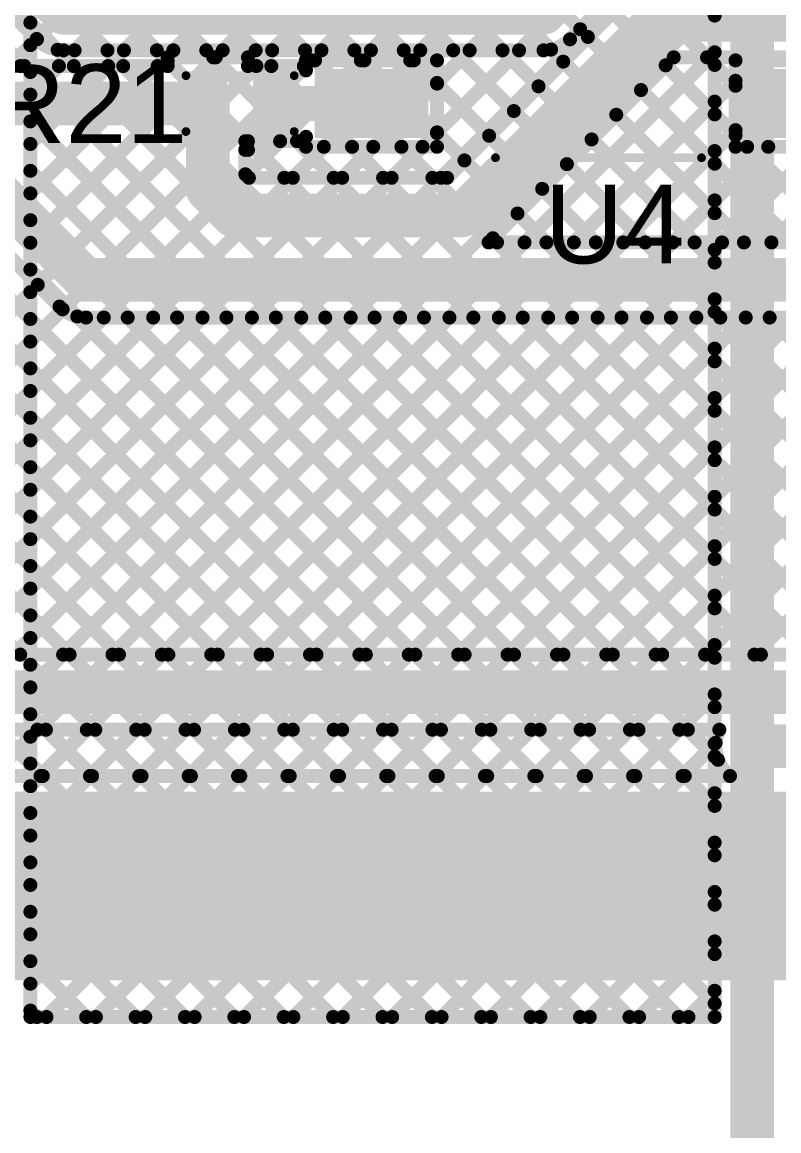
# Model space of a CAD drawing. Header units: millimetres. Extents: x -0.08 to 7.12, y -0.08 to 3.98.
# Drawn here: x 0.862 to 1.296, y 1.37 to 2.005 of the extents above; entities that cross this region are included whole.
import ezdxf

# ---------------------------------------------------------------- set-up
doc = ezdxf.new("R2010")
doc.units = ezdxf.units.MM
doc.header["$MEASUREMENT"] = 0
for name, color, linetype in [('BottomLayer', 5, 'Continuous'), ('TopLayer', 1, 'Continuous'), ('TopOverlay', 2, 'Continuous'), ('TopPaste', 8, 'Continuous'), ('TopSolder', 216, 'Continuous'), ('ViaHoleLayer', 16, 'Continuous')]:
    doc.layers.add(name, color=color, linetype=linetype)
doc.styles.add('Arial', font='', dxfattribs={"height": 0.2})
doc.styles.get('Arial').set_extended_font_data('Arial')

# ---------------------------------------------------------------- blocks, each defined once
blk = doc.blocks.new('SOP_4_2_54_36')
at = {"layer": 'TopLayer'}
for points in [[(-0.15157, 0.06575), (-0.09449, 0.06575), (-0.09449, 0.03425), (-0.15157, 0.03425)], [(0.09449, 0.06575), (0.15157, 0.06575), (0.15157, 0.03425), (0.09449, 0.03425)], [(-0.15157, -0.03425), (-0.09449, -0.03425), (-0.09449, -0.06575), (-0.15157, -0.06575)], [(0.09449, -0.03425), (0.15157, -0.03425), (0.15157, -0.06575), (0.09449, -0.06575)]]:
    blk.add_hatch(color=1, dxfattribs=at).paths.add_polyline_path(points)
at = {"layer": 'TopPaste'}
for points in [[(-0.15157, 0.06575), (-0.09449, 0.06575), (-0.09449, 0.03425), (-0.15157, 0.03425)], [(0.09449, 0.06575), (0.15157, 0.06575), (0.15157, 0.03425), (0.09449, 0.03425)], [(-0.15157, -0.03425), (-0.09449, -0.03425), (-0.09449, -0.06575), (-0.15157, -0.06575)], [(0.09449, -0.03425), (0.15157, -0.03425), (0.15157, -0.06575), (0.09449, -0.06575)]]:
    blk.add_hatch(color=8, dxfattribs=at).paths.add_polyline_path(points)
at = {"layer": 'TopSolder'}
for points in [[(-0.15557, 0.06975), (-0.09049, 0.06975), (-0.09049, 0.03025), (-0.15557, 0.03025)], [(0.09049, 0.06975), (0.15557, 0.06975), (0.15557, 0.03025), (0.09049, 0.03025)], [(-0.15557, -0.03025), (-0.09049, -0.03025), (-0.09049, -0.06975), (-0.15557, -0.06975)], [(0.09049, -0.03025), (0.15557, -0.03025), (0.15557, -0.06975), (0.09049, -0.06975)]]:
    blk.add_hatch(color=216, dxfattribs=at).paths.add_polyline_path(points)
at = {"layer": 'TopOverlay', "const_width": 0.005}
for points in [[(-0.052, 0.081), (0.066, 0.081)], [(-0.163, 0.048), (-0.163, 0.058)], [(-0.163, 0.058), (-0.158, 0.053)], [(-0.163, 0.048), (-0.158, 0.053)], [(-0.052, -0.081), (0.066, -0.081)]]:
    blk.add_lwpolyline(points, dxfattribs=at)
at = {"layer": 'TopOverlay', "const_width": 0.0025}
for points in [[(-0.05325, 0.081, 1), (-0.05075, 0.081, 1)], [(0.06475, 0.081, 1), (0.06725, 0.081, 1)], [(-0.16425, 0.058, 1), (-0.16175, 0.058, 1)], [(-0.16425, 0.058, 1), (-0.16175, 0.058, 1)], [(-0.15925, 0.053, 1), (-0.15675, 0.053, 1)], [(-0.15925, 0.053, 1), (-0.15675, 0.053, 1)], [(-0.16425, 0.048, 1), (-0.16175, 0.048, 1)], [(-0.16425, 0.048, 1), (-0.16175, 0.048, 1)], [(-0.05325, -0.081, 1), (-0.05075, -0.081, 1)], [(0.06475, -0.081, 1), (0.06725, -0.081, 1)]]:
    blk.add_lwpolyline(points, format="xyb", close=True, dxfattribs=at)
blk = doc.blocks.new('R___0402_49')
at = {"layer": 'TopLayer'}
for points in [[(-0.0275, -0.0125), (-0.0275, 0.0125), (-0.0095, 0.0125), (-0.0095, -0.0125)], [(0.0095, -0.0125), (0.0095, 0.0125), (0.0275, 0.0125), (0.0275, -0.0125)]]:
    blk.add_hatch(color=1, dxfattribs=at).paths.add_polyline_path(points)
at = {"layer": 'TopPaste'}
for points in [[(-0.0275, -0.0125), (-0.0275, 0.0125), (-0.0095, 0.0125), (-0.0095, -0.0125)], [(0.0095, -0.0125), (0.0095, 0.0125), (0.0275, 0.0125), (0.0275, -0.0125)]]:
    blk.add_hatch(color=8, dxfattribs=at).paths.add_polyline_path(points)
at = {"layer": 'TopSolder'}
for points in [[(-0.02967, -0.01467), (-0.02967, 0.01467), (-0.00733, 0.01467), (-0.00733, -0.01467)], [(0.00733, -0.01467), (0.00733, 0.01467), (0.02967, 0.01467), (0.02967, -0.01467)]]:
    blk.add_hatch(color=216, dxfattribs=at).paths.add_polyline_path(points)
at = {"layer": 'TopOverlay'}
for points, const_width in [([(-0.031, 0.016), (0.031, 0.016)], 0.005), ([(-0.031, -0.016), (-0.031, 0.016)], 0.005), ([(0.031, -0.016), (0.031, 0.016)], 0.005), ([(-0.031, -0.016), (0.031, -0.016)], 0.005), ([(-0.032, -0.017), (0.032, -0.017)], 0.000127)]:
    blk.add_lwpolyline(points, dxfattribs=dict(at, const_width=const_width))
for points, const_width in [([(-0.03225, 0.016, 1), (-0.02975, 0.016, 1)], 0.0025), ([(-0.03225, 0.016, 1), (-0.02975, 0.016, 1)], 0.0025), ([(0.02975, 0.016, 1), (0.03225, 0.016, 1)], 0.0025), ([(0.02975, 0.016, 1), (0.03225, 0.016, 1)], 0.0025), ([(-0.03225, -0.016, 1), (-0.02975, -0.016, 1)], 0.0025), ([(-0.03225, -0.016, 1), (-0.02975, -0.016, 1)], 0.0025), ([(-0.03203, -0.017, 1), (-0.03197, -0.017, 1)], 0.0000635), ([(0.02975, -0.016, 1), (0.03225, -0.016, 1)], 0.0025), ([(0.02975, -0.016, 1), (0.03225, -0.016, 1)], 0.0025), ([(0.03197, -0.017, 1), (0.03203, -0.017, 1)], 0.0000635)]:
    blk.add_lwpolyline(points, format="xyb", close=True, dxfattribs=dict(at, const_width=const_width))

msp = doc.modelspace()

# ---------------------------------------------------------------- hatches: boundary and pattern name
at = {"layer": 'BottomLayer'}
h = msp.add_hatch(color=5, dxfattribs=at)
edge = h.paths.add_edge_path()
edge.add_arc((1.281, 1.59), 0.01181, 0, 360)
at = {"layer": 'TopLayer'}
h = msp.add_hatch(color=1, dxfattribs=at)
edge = h.paths.add_edge_path()
edge.add_arc((1.281, 1.59), 0.01181, 0, 360)
msp.add_hatch(color=1, dxfattribs=at).paths.add_polyline_path([(0.085, 1.456), (2.258, 1.456), (2.258, 1.564), (0.085, 1.564)])
at = {"layer": 'ViaHoleLayer'}
h = msp.add_hatch(color=16, dxfattribs=at)
edge = h.paths.add_edge_path()
edge.add_arc((1.281, 1.59), 0.00591, 0, 360)

# ---------------------------------------------------------------- linework, layer by layer
at = {"layer": 'BottomLayer'}
for points, const_width in [([(0.78745, 2.25374), (1.25905, 1.78214)], 0.008), ([(0.81573, 2.25374), (1.25905, 1.81042)], 0.008), ([(0.84402, 2.25374), (1.25905, 1.83871)], 0.008), ([(0.86711, 1.96317), (1.15768, 2.25374)], 0.008), ([(0.86711, 1.99145), (1.12939, 2.25374)], 0.008), ([(0.86711, 1.93488), (1.18596, 2.25374)], 0.008), ([(0.8723, 2.25374), (1.25905, 1.86699)], 0.008), ([(0.90058, 2.25374), (1.25905, 1.89527)], 0.008), ([(0.92887, 2.25374), (1.25905, 1.92356)], 0.008), ([(0.95715, 2.25374), (1.25905, 1.95184)], 0.008), ([(0.98544, 2.25374), (1.25905, 1.98013)], 0.008), ([(1.01372, 2.25374), (1.25905, 2.00841)], 0.008), ([(0.86711, 1.9066), (1.14831, 2.1878)], 0.008), ([(0.86711, 1.87832), (1.1481, 2.15931)], 0.008), ([(0.86651, 2.14639), (1.25905, 1.75385)], 0.008), ([(0.86711, 1.435), (0.86711, 2.138)], 0.008), ([(0.86711, 1.85003), (1.1481, 2.13102)], 0.008), ([(0.86711, 2.11751), (1.25905, 1.72557)], 0.008), ([(0.86711, 1.82175), (1.15768, 2.11232)], 0.008), ([(0.86711, 1.79346), (1.17182, 2.09818)], 0.008), ([(0.86711, 2.08923), (1.25905, 1.69728)], 0.008), ([(0.86711, 1.76518), (1.18597, 2.08404)], 0.008), ([(0.86711, 1.73689), (1.20011, 2.0699)], 0.008), ([(0.86711, 2.06094), (1.25905, 1.669)], 0.008), ([(0.86711, 1.70861), (1.21425, 2.05575)], 0.008), ([(0.86711, 1.68033), (1.22839, 2.04161)], 0.008), ([(0.86711, 2.03266), (1.25905, 1.64072)], 0.008), ([(0.86711, 1.65204), (1.24254, 2.02747)], 0.008), ([(1.28055, 1.15106), (1.28055, 2.01986)], 0.025), ([(0.86711, 1.62376), (1.25668, 2.01333)], 0.008), ([(1.25905, 1.435), (1.25905, 2.01096)], 0.008), ([(0.86711, 2.00437), (1.25905, 1.61243)], 0.008), ([(0.86711, 1.59547), (1.25905, 1.98741)], 0.008), ([(0.86711, 1.97609), (1.25905, 1.58415)], 0.008), ([(0.86711, 1.56719), (1.25905, 1.95913)], 0.008), ([(0.86711, 1.9478), (1.25905, 1.55586)], 0.008), ([(0.86711, 1.5389), (1.25905, 1.93084)], 0.008), ([(0.86711, 1.91952), (1.25905, 1.52758)], 0.008), ([(0.86711, 1.51062), (1.25905, 1.90256)], 0.008), ([(0.86711, 1.89124), (1.25905, 1.49929)], 0.008), ([(0.86711, 1.48234), (1.25905, 1.87428)], 0.008), ([(0.86711, 1.86295), (1.25905, 1.47101)], 0.008), ([(0.86711, 1.45405), (1.25905, 1.84599)], 0.008), ([(0.86711, 1.83467), (1.25905, 1.44273)], 0.008), ([(0.87634, 1.435), (1.25905, 1.81771)], 0.008), ([(0.86711, 1.80638), (1.23849, 1.435)], 0.008), ([(0.90462, 1.435), (1.25905, 1.78942)], 0.008), ([(0.86711, 1.7781), (1.21021, 1.435)], 0.008), ([(0.93291, 1.435), (1.25905, 1.76114)], 0.008), ([(0.86711, 1.74981), (1.18192, 1.435)], 0.008), ([(0.96119, 1.435), (1.25905, 1.73285)], 0.008), ([(0.86711, 1.72153), (1.15364, 1.435)], 0.008), ([(0.98948, 1.435), (1.25905, 1.70457)], 0.008), ([(0.86711, 1.69325), (1.12535, 1.435)], 0.008), ([(1.01776, 1.435), (1.25905, 1.67629)], 0.008), ([(0.86711, 1.66496), (1.09707, 1.435)], 0.008), ([(1.04605, 1.435), (1.25905, 1.648)], 0.008), ([(0.86711, 1.63668), (1.06878, 1.435)], 0.008), ([(1.07433, 1.435), (1.25905, 1.61972)], 0.008), ([(0.86711, 1.60839), (1.0405, 1.435)], 0.008), ([(1.10261, 1.435), (1.25905, 1.59143)], 0.008), ([(0.86711, 1.58011), (1.01222, 1.435)], 0.008), ([(1.1309, 1.435), (1.25905, 1.56315)], 0.008), ([(0.86711, 1.55182), (0.98393, 1.435)], 0.008), ([(1.15918, 1.435), (1.25905, 1.53486)], 0.008), ([(0.86711, 1.52354), (0.95565, 1.435)], 0.008), ([(1.18747, 1.435), (1.25905, 1.50658)], 0.008), ([(0.86711, 1.49526), (0.92736, 1.435)], 0.008), ([(1.21575, 1.435), (1.25905, 1.4783)], 0.008), ([(0.86711, 1.46697), (0.89908, 1.435)], 0.008), ([(1.24404, 1.435), (1.25905, 1.45001)], 0.008), ([(0.86711, 1.43869), (0.87079, 1.435)], 0.008), ([(0.86711, 1.435), (1.25905, 1.435)], 0.008)]:
    msp.add_lwpolyline(points, dxfattribs=dict(at, const_width=const_width))
at = {"layer": 'BottomLayer', "const_width": 0.004}
for points in [[(1.25705, 2.00841, 1), (1.26105, 2.00841, 1)], [(0.86511, 2.00437, 1), (0.86911, 2.00437, 1)], [(0.86511, 1.99145, 1), (0.86911, 1.99145, 1)], [(1.25705, 1.98741, 1), (1.26105, 1.98741, 1)], [(1.25705, 1.98013, 1), (1.26105, 1.98013, 1)], [(0.86511, 1.97609, 1), (0.86911, 1.97609, 1)], [(0.86511, 1.96317, 1), (0.86911, 1.96317, 1)], [(1.25705, 1.95913, 1), (1.26105, 1.95913, 1)], [(1.25705, 1.95184, 1), (1.26105, 1.95184, 1)], [(0.86511, 1.9478, 1), (0.86911, 1.9478, 1)], [(0.86511, 1.93488, 1), (0.86911, 1.93488, 1)], [(1.25705, 1.93084, 1), (1.26105, 1.93084, 1)], [(0.86511, 1.91952, 1), (0.86911, 1.91952, 1)], [(1.25705, 1.92356, 1), (1.26105, 1.92356, 1)], [(0.86511, 1.9066, 1), (0.86911, 1.9066, 1)], [(1.25705, 1.90256, 1), (1.26105, 1.90256, 1)], [(1.25705, 1.89527, 1), (1.26105, 1.89527, 1)], [(0.86511, 1.89124, 1), (0.86911, 1.89124, 1)], [(0.86511, 1.87832, 1), (0.86911, 1.87832, 1)], [(1.25705, 1.87428, 1), (1.26105, 1.87428, 1)], [(0.86511, 1.86295, 1), (0.86911, 1.86295, 1)], [(1.25705, 1.86699, 1), (1.26105, 1.86699, 1)], [(0.86511, 1.85003, 1), (0.86911, 1.85003, 1)], [(1.25705, 1.84599, 1), (1.26105, 1.84599, 1)], [(1.25705, 1.83871, 1), (1.26105, 1.83871, 1)], [(0.86511, 1.83467, 1), (0.86911, 1.83467, 1)], [(0.86511, 1.82175, 1), (0.86911, 1.82175, 1)], [(1.25705, 1.81771, 1), (1.26105, 1.81771, 1)], [(0.86511, 1.80638, 1), (0.86911, 1.80638, 1)], [(1.25705, 1.81042, 1), (1.26105, 1.81042, 1)], [(0.86511, 1.79346, 1), (0.86911, 1.79346, 1)], [(1.25705, 1.78942, 1), (1.26105, 1.78942, 1)], [(1.25705, 1.78214, 1), (1.26105, 1.78214, 1)], [(0.86511, 1.7781, 1), (0.86911, 1.7781, 1)], [(0.86511, 1.76518, 1), (0.86911, 1.76518, 1)], [(1.25705, 1.76114, 1), (1.26105, 1.76114, 1)], [(0.86511, 1.74981, 1), (0.86911, 1.74981, 1)], [(1.25705, 1.75385, 1), (1.26105, 1.75385, 1)], [(0.86511, 1.73689, 1), (0.86911, 1.73689, 1)], [(1.25705, 1.73285, 1), (1.26105, 1.73285, 1)], [(1.25705, 1.72557, 1), (1.26105, 1.72557, 1)], [(0.86511, 1.72153, 1), (0.86911, 1.72153, 1)], [(0.86511, 1.70861, 1), (0.86911, 1.70861, 1)], [(1.25705, 1.70457, 1), (1.26105, 1.70457, 1)], [(1.25705, 1.69728, 1), (1.26105, 1.69728, 1)], [(0.86511, 1.69325, 1), (0.86911, 1.69325, 1)], [(0.86511, 1.68033, 1), (0.86911, 1.68033, 1)], [(1.25705, 1.67629, 1), (1.26105, 1.67629, 1)], [(1.25705, 1.669, 1), (1.26105, 1.669, 1)], [(0.86511, 1.66496, 1), (0.86911, 1.66496, 1)], [(0.86511, 1.65204, 1), (0.86911, 1.65204, 1)], [(1.25705, 1.648, 1), (1.26105, 1.648, 1)], [(1.25705, 1.64072, 1), (1.26105, 1.64072, 1)], [(0.86511, 1.63668, 1), (0.86911, 1.63668, 1)], [(0.86511, 1.62376, 1), (0.86911, 1.62376, 1)], [(1.25705, 1.61972, 1), (1.26105, 1.61972, 1)], [(0.86511, 1.60839, 1), (0.86911, 1.60839, 1)], [(1.25705, 1.61243, 1), (1.26105, 1.61243, 1)], [(0.86511, 1.59547, 1), (0.86911, 1.59547, 1)], [(1.25705, 1.59143, 1), (1.26105, 1.59143, 1)], [(1.25705, 1.58415, 1), (1.26105, 1.58415, 1)], [(0.86511, 1.58011, 1), (0.86911, 1.58011, 1)], [(0.86511, 1.56719, 1), (0.86911, 1.56719, 1)], [(1.25705, 1.56315, 1), (1.26105, 1.56315, 1)], [(0.86511, 1.55182, 1), (0.86911, 1.55182, 1)], [(1.25705, 1.55586, 1), (1.26105, 1.55586, 1)], [(0.86511, 1.5389, 1), (0.86911, 1.5389, 1)], [(1.25705, 1.53486, 1), (1.26105, 1.53486, 1)], [(1.25705, 1.52758, 1), (1.26105, 1.52758, 1)], [(0.86511, 1.52354, 1), (0.86911, 1.52354, 1)], [(0.86511, 1.51062, 1), (0.86911, 1.51062, 1)], [(1.25705, 1.50658, 1), (1.26105, 1.50658, 1)], [(0.86511, 1.49526, 1), (0.86911, 1.49526, 1)], [(1.25705, 1.49929, 1), (1.26105, 1.49929, 1)], [(0.86511, 1.48234, 1), (0.86911, 1.48234, 1)], [(1.25705, 1.4783, 1), (1.26105, 1.4783, 1)], [(1.25705, 1.47101, 1), (1.26105, 1.47101, 1)], [(0.86511, 1.46697, 1), (0.86911, 1.46697, 1)], [(0.86511, 1.45405, 1), (0.86911, 1.45405, 1)], [(1.25705, 1.45001, 1), (1.26105, 1.45001, 1)], [(0.86511, 1.43869, 1), (0.86911, 1.43869, 1)], [(1.25705, 1.44273, 1), (1.26105, 1.44273, 1)], [(0.86511, 1.435, 1), (0.86911, 1.435, 1)], [(0.86511, 1.435, 1), (0.86911, 1.435, 1)], [(0.86879, 1.435, 1), (0.87279, 1.435, 1)], [(0.87434, 1.435, 1), (0.87834, 1.435, 1)], [(0.89708, 1.435, 1), (0.90108, 1.435, 1)], [(0.90262, 1.435, 1), (0.90662, 1.435, 1)], [(0.92536, 1.435, 1), (0.92936, 1.435, 1)], [(0.93091, 1.435, 1), (0.93491, 1.435, 1)], [(0.95365, 1.435, 1), (0.95765, 1.435, 1)], [(0.95919, 1.435, 1), (0.96319, 1.435, 1)], [(0.98193, 1.435, 1), (0.98593, 1.435, 1)], [(0.98748, 1.435, 1), (0.99148, 1.435, 1)], [(1.01022, 1.435, 1), (1.01422, 1.435, 1)], [(1.01576, 1.435, 1), (1.01976, 1.435, 1)], [(1.0385, 1.435, 1), (1.0425, 1.435, 1)], [(1.04405, 1.435, 1), (1.04805, 1.435, 1)], [(1.06678, 1.435, 1), (1.07078, 1.435, 1)], [(1.07233, 1.435, 1), (1.07633, 1.435, 1)], [(1.09507, 1.435, 1), (1.09907, 1.435, 1)], [(1.10061, 1.435, 1), (1.10461, 1.435, 1)], [(1.12335, 1.435, 1), (1.12735, 1.435, 1)], [(1.1289, 1.435, 1), (1.1329, 1.435, 1)], [(1.15164, 1.435, 1), (1.15564, 1.435, 1)], [(1.15718, 1.435, 1), (1.16118, 1.435, 1)], [(1.17992, 1.435, 1), (1.18392, 1.435, 1)], [(1.18547, 1.435, 1), (1.18947, 1.435, 1)], [(1.20821, 1.435, 1), (1.21221, 1.435, 1)], [(1.21375, 1.435, 1), (1.21775, 1.435, 1)], [(1.23649, 1.435, 1), (1.24049, 1.435, 1)], [(1.24204, 1.435, 1), (1.24604, 1.435, 1)], [(1.25705, 1.435, 1), (1.26105, 1.435, 1)], [(1.25705, 1.435, 1), (1.26105, 1.435, 1)]]:
    msp.add_lwpolyline(points, format="xyb", close=True, dxfattribs=at)
at = {"layer": 'TopLayer'}
for points, const_width in [([(0.83809, 2.058), (0.88609, 2.01)], 0.025), ([(1.161, 2.01), (1.209, 2.058)], 0.025), ([(0.8067, 2.0365), (0.8637, 1.9795)], 0.008), ([(0.82918, 2.0365), (0.87089, 1.9948)], 0.008), ([(1.10228, 1.9155), (1.22328, 2.0365)], 0.008), ([(1.1762, 1.9948), (1.21791, 2.0365)], 0.008), ([(0.81965, 2.0212), (0.86135, 1.9795)], 0.008), ([(1.10576, 1.9155), (1.21146, 2.0212)], 0.008), ([(0.88609, 2.01), (1.161, 2.01)], 0.025), ([(0.80444, 2.006), (0.85244, 1.958)], 0.025), ([(1.11467, 1.894), (1.22667, 2.006)], 0.025), ([(1.22667, 2.006), (1.42567, 2.006)], 0.025), ([(1.18201, 2.0006), (1.18643, 1.99617)], 0.008), ([(0.85825, 1.9826), (0.87067, 1.99502)], 0.008), ([(0.88271, 1.98877), (0.89198, 1.9795)], 0.008), ([(0.88344, 1.9795), (0.89244, 1.9885)], 0.008), ([(0.88609, 1.9885), (1.161, 1.9885)], 0.008), ([(0.91126, 1.9885), (0.92026, 1.9795)], 0.008), ([(0.91172, 1.9795), (0.92072, 1.9885)], 0.008), ([(0.93955, 1.9885), (0.94572, 1.98233)], 0.008), ([(0.94001, 1.9795), (0.94901, 1.9885)], 0.008), ([(0.94572, 1.9845), (0.99172, 1.9845)], 0.008), ([(0.94572, 1.9795), (0.94572, 1.9845)], 0.008), ([(0.96783, 1.9885), (0.97183, 1.9845)], 0.008), ([(0.97329, 1.9845), (0.97729, 1.9885)], 0.008), ([(0.99172, 1.9795), (0.99172, 1.9845)], 0.008), ([(0.99612, 1.9885), (1.00512, 1.9795)], 0.008), ([(0.99658, 1.9795), (1.00558, 1.9885)], 0.008), ([(1.0244, 1.9885), (1.03015, 1.98275)], 0.008), ([(1.02811, 1.98275), (1.03386, 1.9885)], 0.008), ([(1.05269, 1.9885), (1.05844, 1.98275)], 0.008), ([(1.05639, 1.98275), (1.06214, 1.9885)], 0.008), ([(1.08097, 1.9885), (1.08672, 1.98275)], 0.008), ([(1.08468, 1.98275), (1.09043, 1.9885)], 0.008), ([(1.10002, 1.96981), (1.11871, 1.9885)], 0.008), ([(1.10002, 1.94153), (1.147, 1.9885)], 0.008), ([(1.10925, 1.9885), (1.14401, 1.95375)], 0.008), ([(1.12987, 1.8788), (1.23557, 1.9845)], 0.008), ([(1.13754, 1.9885), (1.15815, 1.96789)], 0.008), ([(1.15013, 1.8785), (1.25613, 1.9845)], 0.008), ([(1.16537, 1.98895), (1.17229, 1.98203)], 0.008), ([(1.23557, 1.9845), (1.41676, 1.9845)], 0.008), ([(1.25468, 1.9845), (1.271, 1.96817)], 0.008), ([(0.86135, 1.9795), (0.94572, 1.9795)], 0.008), ([(0.96872, 1.958), (0.96872, 1.9805)], 0.01), ([(0.99172, 1.9795), (1.02372, 1.9795)], 0.008), ([(1.02494, 1.98275), (1.10002, 1.98275)], 0.008), ([(1.02494, 1.97958), (1.02811, 1.98275)], 0.008), ([(1.02494, 1.977), (1.02494, 1.98275)], 0.008), ([(1.10002, 1.93325), (1.10002, 1.98275)], 0.008), ([(1.23098, 1.97991), (1.271, 1.93989)], 0.008), ([(1.271, 1.98275), (1.34609, 1.98275)], 0.008), ([(1.271, 1.93325), (1.271, 1.98275)], 0.008), ([(1.17842, 1.8785), (1.271, 1.97108)], 0.008), ([(0.5951, 1.96525), (0.91785, 1.6425)], 0.008), ([(0.798, 1.958), (0.899, 1.857)], 0.025), ([(0.85244, 1.958), (0.96872, 1.958)], 0.025), ([(0.96872, 1.90864), (0.96872, 1.958)], 0.025), ([(1.00572, 1.958), (1.06246, 1.958)], 0.02), ([(1.10002, 1.96945), (1.12987, 1.9396)], 0.008), ([(1.21684, 1.96577), (1.30411, 1.8785)], 0.008), ([(1.2027, 1.95163), (1.27582, 1.8785)], 0.008), ([(0.58096, 1.95111), (0.88957, 1.6425)], 0.008), ([(1.02494, 1.93325), (1.02494, 1.939)], 0.008), ([(1.10002, 1.94116), (1.11572, 1.92546)], 0.008), ([(1.2067, 1.8785), (1.271, 1.9428)], 0.008), ([(0.56682, 1.93697), (0.86128, 1.6425)], 0.008), ([(0.65538, 1.93325), (0.94614, 1.6425)], 0.008), ([(0.68367, 1.93325), (0.97442, 1.6425)], 0.008), ([(0.71195, 1.93325), (1.00271, 1.6425)], 0.008), ([(0.73699, 1.9365), (1.03099, 1.6425)], 0.008), ([(0.76527, 1.9365), (1.05927, 1.6425)], 0.008), ([(0.78909, 1.9365), (0.8838, 1.8418)], 0.008), ([(0.99022, 1.9315), (0.99022, 1.9365)], 0.008), ([(0.99071, 1.91706), (1.01014, 1.9365)], 0.008), ([(0.99172, 1.9365), (1.02372, 1.9365)], 0.008), ([(0.99172, 1.9315), (0.99172, 1.9365)], 0.008), ([(0.99172, 1.93633), (1.01255, 1.9155)], 0.008), ([(1.01743, 1.9155), (1.03518, 1.93325)], 0.008), ([(1.01983, 1.9365), (1.04083, 1.9155)], 0.008), ([(1.02494, 1.93325), (1.10002, 1.93325)], 0.008), ([(1.04571, 1.9155), (1.06347, 1.93325)], 0.008), ([(1.05136, 1.93325), (1.06912, 1.9155)], 0.008), ([(1.074, 1.9155), (1.09175, 1.93325)], 0.008), ([(1.07965, 1.93325), (1.0974, 1.9155)], 0.008), ([(1.18856, 1.93748), (1.24754, 1.8785)], 0.008), ([(1.23499, 1.8785), (1.28974, 1.93325)], 0.008), ([(1.26327, 1.8785), (1.31802, 1.93325)], 0.008), ([(1.271, 1.93325), (1.34609, 1.93325)], 0.008), ([(1.27764, 1.93325), (1.33239, 1.8785)], 0.008), ([(1.29156, 1.8785), (1.34956, 1.9365)], 0.008), ([(0.99022, 1.91755), (0.99022, 1.9315)], 0.008), ([(1.17441, 1.92334), (1.21925, 1.8785)], 0.008), ([(0.96872, 1.90864), (0.98337, 1.894)], 0.025), ([(0.99227, 1.9155), (1.10576, 1.9155)], 0.008), ([(1.16027, 1.9092), (1.19097, 1.8785)], 0.008), ([(0.98337, 1.894), (1.11467, 1.894)], 0.025), ([(1.14613, 1.89506), (1.16269, 1.8785)], 0.008), ([(1.12957, 1.8785), (1.466, 1.8785)], 0.008), ([(1.13199, 1.88091), (1.1344, 1.8785)], 0.008), ([(0.899, 1.857), (1.466, 1.857)], 0.025), ([(0.65958, 1.6425), (0.87134, 1.85426)], 0.008), ([(0.68786, 1.6425), (0.88557, 1.84021)], 0.008), ([(1.28183, 1.6425), (1.4801, 1.84077)], 0.008), ([(0.71614, 1.6425), (0.90914, 1.8355)], 0.008), ([(0.74443, 1.6425), (0.93743, 1.8355)], 0.008), ([(0.77271, 1.6425), (0.96571, 1.8355)], 0.008), ([(0.801, 1.6425), (0.994, 1.8355)], 0.008), ([(0.82928, 1.6425), (1.02228, 1.8355)], 0.008), ([(0.85757, 1.6425), (1.05057, 1.8355)], 0.008), ([(0.88585, 1.6425), (1.07885, 1.8355)], 0.008), ([(0.89396, 1.8361), (1.08756, 1.6425)], 0.008), ([(0.899, 1.8355), (1.466, 1.8355)], 0.008), ([(0.91413, 1.6425), (1.10713, 1.8355)], 0.008), ([(0.92284, 1.8355), (1.11584, 1.6425)], 0.008), ([(0.94242, 1.6425), (1.13542, 1.8355)], 0.008), ([(0.95113, 1.8355), (1.14413, 1.6425)], 0.008), ([(0.9707, 1.6425), (1.1637, 1.8355)], 0.008), ([(0.97941, 1.8355), (1.17241, 1.6425)], 0.008), ([(0.99899, 1.6425), (1.19199, 1.8355)], 0.008), ([(1.0077, 1.8355), (1.2007, 1.6425)], 0.008), ([(1.02727, 1.6425), (1.22027, 1.8355)], 0.008), ([(1.03598, 1.8355), (1.22898, 1.6425)], 0.008), ([(1.05556, 1.6425), (1.24856, 1.8355)], 0.008), ([(1.06426, 1.8355), (1.25726, 1.6425)], 0.008), ([(1.08384, 1.6425), (1.27684, 1.8355)], 0.008), ([(1.09255, 1.8355), (1.28555, 1.6425)], 0.008), ([(1.11212, 1.6425), (1.30512, 1.8355)], 0.008), ([(1.12083, 1.8355), (1.31383, 1.6425)], 0.008), ([(1.14041, 1.6425), (1.33341, 1.8355)], 0.008), ([(1.14912, 1.8355), (1.34212, 1.6425)], 0.008), ([(1.16869, 1.6425), (1.36169, 1.8355)], 0.008), ([(1.1774, 1.8355), (1.3704, 1.6425)], 0.008), ([(1.19698, 1.6425), (1.38998, 1.8355)], 0.008), ([(1.20569, 1.8355), (1.39869, 1.6425)], 0.008), ([(1.22526, 1.6425), (1.41826, 1.8355)], 0.008), ([(1.23397, 1.8355), (1.42697, 1.6425)], 0.008), ([(1.25355, 1.6425), (1.44655, 1.8355)], 0.008), ([(1.26225, 1.8355), (1.45525, 1.6425)], 0.008), ([(1.29054, 1.8355), (1.48354, 1.6425)], 0.008), ([(0.61, 1.6425), (1.93451, 1.6425)], 0.008), ([(0.61, 1.621), (2.555, 1.621)], 0.025), ([(0.61, 1.5995), (1.26171, 1.5995)], 0.008), ([(0.84463, 1.573), (0.87113, 1.5995)], 0.008), ([(0.84772, 1.5995), (0.87422, 1.573)], 0.008), ([(0.87292, 1.573), (0.89942, 1.5995)], 0.008), ([(0.876, 1.5995), (0.9025, 1.573)], 0.008), ([(0.9012, 1.573), (0.9277, 1.5995)], 0.008), ([(0.90428, 1.5995), (0.93078, 1.573)], 0.008), ([(0.92949, 1.573), (0.95599, 1.5995)], 0.008), ([(0.93257, 1.5995), (0.95907, 1.573)], 0.008), ([(0.95777, 1.573), (0.98427, 1.5995)], 0.008), ([(0.96085, 1.5995), (0.98735, 1.573)], 0.008), ([(0.98606, 1.573), (1.01256, 1.5995)], 0.008), ([(0.98914, 1.5995), (1.01564, 1.573)], 0.008), ([(1.01434, 1.573), (1.04084, 1.5995)], 0.008), ([(1.01742, 1.5995), (1.04392, 1.573)], 0.008), ([(1.04262, 1.573), (1.06912, 1.5995)], 0.008), ([(1.04571, 1.5995), (1.07221, 1.573)], 0.008), ([(1.07091, 1.573), (1.09741, 1.5995)], 0.008), ([(1.07399, 1.5995), (1.10049, 1.573)], 0.008), ([(1.09919, 1.573), (1.12569, 1.5995)], 0.008), ([(1.10227, 1.5995), (1.12877, 1.573)], 0.008), ([(1.12748, 1.573), (1.15398, 1.5995)], 0.008), ([(1.13056, 1.5995), (1.15706, 1.573)], 0.008), ([(1.15576, 1.573), (1.18226, 1.5995)], 0.008), ([(1.15884, 1.5995), (1.18534, 1.573)], 0.008), ([(1.18405, 1.573), (1.21055, 1.5995)], 0.008), ([(1.18713, 1.5995), (1.21363, 1.573)], 0.008), ([(1.21233, 1.573), (1.23883, 1.5995)], 0.008), ([(1.21541, 1.5995), (1.24191, 1.573)], 0.008), ([(1.2437, 1.5995), (1.26095, 1.58225)], 0.008), ([(1.281, 1.59), (2.524, 1.59)], 0.025), ([(1.24062, 1.573), (1.25959, 1.59198)], 0.008), ([(0.076, 1.573), (1.26784, 1.573)], 0.008), ([(0.816, 1.51), (1.1835, 1.51)], 0.05)]:
    msp.add_lwpolyline(points, dxfattribs=dict(at, const_width=const_width))
for points, const_width in [([(0.87984, 2.01, 1), (0.89234, 2.01, 1)], 0.0125), ([(0.87984, 2.01, 1), (0.89234, 2.01, 1)], 0.0125), ([(1.15475, 2.01, 1), (1.16725, 2.01, 1)], 0.0125), ([(1.15475, 2.01, 1), (1.16725, 2.01, 1)], 0.0125), ([(1.22042, 2.006, 1), (1.23292, 2.006, 1)], 0.0125), ([(1.22042, 2.006, 1), (1.23292, 2.006, 1)], 0.0125), ([(1.18001, 2.0006, 1), (1.18401, 2.0006, 1)], 0.004), ([(1.18443, 1.99617, 1), (1.18843, 1.99617, 1)], 0.004), ([(0.86867, 1.99502, 1), (0.87267, 1.99502, 1)], 0.004), ([(0.86889, 1.9948, 1), (0.87289, 1.9948, 1)], 0.004), ([(0.86889, 1.9948, 1), (0.87289, 1.9948, 1)], 0.004), ([(0.86889, 1.9948, 1), (0.87289, 1.9948, 1)], 0.004), ([(1.1742, 1.9948, 1), (1.1782, 1.9948, 1)], 0.004), ([(1.1742, 1.9948, 1), (1.1782, 1.9948, 1)], 0.004), ([(1.1742, 1.9948, 1), (1.1782, 1.9948, 1)], 0.004), ([(0.88071, 1.98877, 1), (0.88471, 1.98877, 1)], 0.004), ([(0.88409, 1.9885, 1), (0.88809, 1.9885, 1)], 0.004), ([(0.88409, 1.9885, 1), (0.88809, 1.9885, 1)], 0.004), ([(0.88409, 1.9885, 1), (0.88809, 1.9885, 1)], 0.004), ([(0.89044, 1.9885, 1), (0.89444, 1.9885, 1)], 0.004), ([(0.90926, 1.9885, 1), (0.91326, 1.9885, 1)], 0.004), ([(0.91872, 1.9885, 1), (0.92272, 1.9885, 1)], 0.004), ([(0.93755, 1.9885, 1), (0.94155, 1.9885, 1)], 0.004), ([(0.94372, 1.9845, 1), (0.94772, 1.9845, 1)], 0.004), ([(0.94372, 1.9845, 1), (0.94772, 1.9845, 1)], 0.004), ([(0.94701, 1.9885, 1), (0.95101, 1.9885, 1)], 0.004), ([(0.96583, 1.9885, 1), (0.96983, 1.9885, 1)], 0.004), ([(0.96983, 1.9845, 1), (0.97383, 1.9845, 1)], 0.004), ([(0.97129, 1.9845, 1), (0.97529, 1.9845, 1)], 0.004), ([(0.97529, 1.9885, 1), (0.97929, 1.9885, 1)], 0.004), ([(0.98972, 1.9845, 1), (0.99372, 1.9845, 1)], 0.004), ([(0.98972, 1.9845, 1), (0.99372, 1.9845, 1)], 0.004), ([(0.99412, 1.9885, 1), (0.99812, 1.9885, 1)], 0.004), ([(1.00358, 1.9885, 1), (1.00758, 1.9885, 1)], 0.004), ([(1.0224, 1.9885, 1), (1.0264, 1.9885, 1)], 0.004), ([(1.03186, 1.9885, 1), (1.03586, 1.9885, 1)], 0.004), ([(1.05069, 1.9885, 1), (1.05469, 1.9885, 1)], 0.004), ([(1.06014, 1.9885, 1), (1.06414, 1.9885, 1)], 0.004), ([(1.07897, 1.9885, 1), (1.08297, 1.9885, 1)], 0.004), ([(1.08843, 1.9885, 1), (1.09243, 1.9885, 1)], 0.004), ([(1.10725, 1.9885, 1), (1.11125, 1.9885, 1)], 0.004), ([(1.11671, 1.9885, 1), (1.12071, 1.9885, 1)], 0.004), ([(1.13554, 1.9885, 1), (1.13954, 1.9885, 1)], 0.004), ([(1.145, 1.9885, 1), (1.149, 1.9885, 1)], 0.004), ([(1.159, 1.9885, 1), (1.163, 1.9885, 1)], 0.004), ([(1.159, 1.9885, 1), (1.163, 1.9885, 1)], 0.004), ([(1.159, 1.9885, 1), (1.163, 1.9885, 1)], 0.004), ([(1.16337, 1.98895, 1), (1.16737, 1.98895, 1)], 0.004), ([(1.23357, 1.9845, 1), (1.23757, 1.9845, 1)], 0.004), ([(1.23357, 1.9845, 1), (1.23757, 1.9845, 1)], 0.004), ([(1.25268, 1.9845, 1), (1.25668, 1.9845, 1)], 0.004), ([(1.25413, 1.9845, 1), (1.25813, 1.9845, 1)], 0.004), ([(0.85935, 1.9795, 1), (0.86335, 1.9795, 1)], 0.004), ([(0.85935, 1.9795, 1), (0.86335, 1.9795, 1)], 0.004), ([(0.8617, 1.9795, 1), (0.8657, 1.9795, 1)], 0.004), ([(0.88144, 1.9795, 1), (0.88544, 1.9795, 1)], 0.004), ([(0.88998, 1.9795, 1), (0.89398, 1.9795, 1)], 0.004), ([(0.90972, 1.9795, 1), (0.91372, 1.9795, 1)], 0.004), ([(0.91826, 1.9795, 1), (0.92226, 1.9795, 1)], 0.004), ([(0.93801, 1.9795, 1), (0.94201, 1.9795, 1)], 0.004), ([(0.94372, 1.98233, 1), (0.94772, 1.98233, 1)], 0.004), ([(0.94372, 1.9795, 1), (0.94772, 1.9795, 1)], 0.004), ([(0.94372, 1.9795, 1), (0.94772, 1.9795, 1)], 0.004), ([(0.96622, 1.9805, 1), (0.97122, 1.9805, 1)], 0.005), ([(0.98972, 1.9795, 1), (0.99372, 1.9795, 1)], 0.004), ([(0.98972, 1.9795, 1), (0.99372, 1.9795, 1)], 0.004), ([(0.99458, 1.9795, 1), (0.99858, 1.9795, 1)], 0.004), ([(1.00312, 1.9795, 1), (1.00712, 1.9795, 1)], 0.004), ([(1.02172, 1.9795, 1), (1.02572, 1.9795, 1)], 0.004), ([(1.02294, 1.98275, 1), (1.02694, 1.98275, 1)], 0.004), ([(1.02294, 1.98275, 1), (1.02694, 1.98275, 1)], 0.004), ([(1.02294, 1.97958, 1), (1.02694, 1.97958, 1)], 0.004), ([(1.02294, 1.977, 1), (1.02694, 1.977, 1)], 0.004), ([(1.02611, 1.98275, 1), (1.03011, 1.98275, 1)], 0.004), ([(1.02611, 1.98275, 1), (1.03011, 1.98275, 1)], 0.004), ([(1.02815, 1.98275, 1), (1.03215, 1.98275, 1)], 0.004), ([(1.05439, 1.98275, 1), (1.05839, 1.98275, 1)], 0.004), ([(1.05644, 1.98275, 1), (1.06044, 1.98275, 1)], 0.004), ([(1.08268, 1.98275, 1), (1.08668, 1.98275, 1)], 0.004), ([(1.08472, 1.98275, 1), (1.08872, 1.98275, 1)], 0.004), ([(1.09802, 1.98275, 1), (1.10202, 1.98275, 1)], 0.004), ([(1.09802, 1.98275, 1), (1.10202, 1.98275, 1)], 0.004), ([(1.17029, 1.98203, 1), (1.17429, 1.98203, 1)], 0.004), ([(1.22898, 1.97991, 1), (1.23298, 1.97991, 1)], 0.004), ([(1.269, 1.98275, 1), (1.273, 1.98275, 1)], 0.004), ([(1.269, 1.98275, 1), (1.273, 1.98275, 1)], 0.004), ([(1.269, 1.97108, 1), (1.273, 1.97108, 1)], 0.004), ([(0.84619, 1.958, 1), (0.85869, 1.958, 1)], 0.0125), ([(0.84619, 1.958, 1), (0.85869, 1.958, 1)], 0.0125), ([(0.96247, 1.958, 1), (0.97497, 1.958, 1)], 0.0125), ([(0.96247, 1.958, 1), (0.97497, 1.958, 1)], 0.0125), ([(1.00072, 1.958, 1), (1.01072, 1.958, 1)], 0.01), ([(1.05746, 1.958, 1), (1.06746, 1.958, 1)], 0.01), ([(1.09802, 1.96981, 1), (1.10202, 1.96981, 1)], 0.004), ([(1.09802, 1.96945, 1), (1.10202, 1.96945, 1)], 0.004), ([(1.15615, 1.96789, 1), (1.16015, 1.96789, 1)], 0.004), ([(1.21484, 1.96577, 1), (1.21884, 1.96577, 1)], 0.004), ([(1.269, 1.96817, 1), (1.273, 1.96817, 1)], 0.004), ([(0.96622, 1.958, 1), (0.97122, 1.958, 1)], 0.005), ([(1.14201, 1.95375, 1), (1.14601, 1.95375, 1)], 0.004), ([(1.2007, 1.95163, 1), (1.2047, 1.95163, 1)], 0.004), ([(1.02294, 1.939, 1), (1.02694, 1.939, 1)], 0.004), ([(1.09802, 1.94153, 1), (1.10202, 1.94153, 1)], 0.004), ([(1.09802, 1.94116, 1), (1.10202, 1.94116, 1)], 0.004), ([(1.12787, 1.9396, 1), (1.13187, 1.9396, 1)], 0.004), ([(1.269, 1.9428, 1), (1.273, 1.9428, 1)], 0.004), ([(1.269, 1.93989, 1), (1.273, 1.93989, 1)], 0.004), ([(0.98822, 1.9365, 1), (0.99222, 1.9365, 1)], 0.004), ([(0.98972, 1.9365, 1), (0.99372, 1.9365, 1)], 0.004), ([(0.98972, 1.9365, 1), (0.99372, 1.9365, 1)], 0.004), ([(0.98972, 1.93633, 1), (0.99372, 1.93633, 1)], 0.004), ([(1.00814, 1.9365, 1), (1.01214, 1.9365, 1)], 0.004), ([(1.01783, 1.9365, 1), (1.02183, 1.9365, 1)], 0.004), ([(1.02172, 1.9365, 1), (1.02572, 1.9365, 1)], 0.004), ([(1.02294, 1.93325, 1), (1.02694, 1.93325, 1)], 0.004), ([(1.02294, 1.93325, 1), (1.02694, 1.93325, 1)], 0.004), ([(1.03318, 1.93325, 1), (1.03718, 1.93325, 1)], 0.004), ([(1.04936, 1.93325, 1), (1.05336, 1.93325, 1)], 0.004), ([(1.06147, 1.93325, 1), (1.06547, 1.93325, 1)], 0.004), ([(1.07765, 1.93325, 1), (1.08165, 1.93325, 1)], 0.004), ([(1.08975, 1.93325, 1), (1.09375, 1.93325, 1)], 0.004), ([(1.09802, 1.93325, 1), (1.10202, 1.93325, 1)], 0.004), ([(1.09802, 1.93325, 1), (1.10202, 1.93325, 1)], 0.004), ([(1.18656, 1.93748, 1), (1.19056, 1.93748, 1)], 0.004), ([(1.269, 1.93325, 1), (1.273, 1.93325, 1)], 0.004), ([(1.269, 1.93325, 1), (1.273, 1.93325, 1)], 0.004), ([(1.27564, 1.93325, 1), (1.27964, 1.93325, 1)], 0.004), ([(1.28774, 1.93325, 1), (1.29174, 1.93325, 1)], 0.004), ([(0.98822, 1.9315, 1), (0.99222, 1.9315, 1)], 0.004), ([(0.98822, 1.9315, 1), (0.99222, 1.9315, 1)], 0.004), ([(0.98972, 1.9315, 1), (0.99372, 1.9315, 1)], 0.004), ([(1.11372, 1.92546, 1), (1.11772, 1.92546, 1)], 0.004), ([(1.17241, 1.92334, 1), (1.17641, 1.92334, 1)], 0.004), ([(0.96247, 1.90864, 1), (0.97497, 1.90864, 1)], 0.0125), ([(0.96247, 1.90864, 1), (0.97497, 1.90864, 1)], 0.0125), ([(0.98822, 1.91755, 1), (0.99222, 1.91755, 1)], 0.004), ([(0.98871, 1.91706, 1), (0.99271, 1.91706, 1)], 0.004), ([(0.99027, 1.9155, 1), (0.99427, 1.9155, 1)], 0.004), ([(1.01055, 1.9155, 1), (1.01455, 1.9155, 1)], 0.004), ([(1.01543, 1.9155, 1), (1.01943, 1.9155, 1)], 0.004), ([(1.03883, 1.9155, 1), (1.04283, 1.9155, 1)], 0.004), ([(1.04371, 1.9155, 1), (1.04771, 1.9155, 1)], 0.004), ([(1.06712, 1.9155, 1), (1.07112, 1.9155, 1)], 0.004), ([(1.072, 1.9155, 1), (1.076, 1.9155, 1)], 0.004), ([(1.0954, 1.9155, 1), (1.0994, 1.9155, 1)], 0.004), ([(1.10028, 1.9155, 1), (1.10428, 1.9155, 1)], 0.004), ([(1.10376, 1.9155, 1), (1.10776, 1.9155, 1)], 0.004), ([(1.10376, 1.9155, 1), (1.10776, 1.9155, 1)], 0.004), ([(1.15827, 1.9092, 1), (1.16227, 1.9092, 1)], 0.004), ([(0.97712, 1.894, 1), (0.98962, 1.894, 1)], 0.0125), ([(0.97712, 1.894, 1), (0.98962, 1.894, 1)], 0.0125), ([(1.10842, 1.894, 1), (1.12092, 1.894, 1)], 0.0125), ([(1.10842, 1.894, 1), (1.12092, 1.894, 1)], 0.0125), ([(1.14413, 1.89506, 1), (1.14813, 1.89506, 1)], 0.004), ([(1.12757, 1.8785, 1), (1.13157, 1.8785, 1)], 0.004), ([(1.12787, 1.8788, 1), (1.13187, 1.8788, 1)], 0.004), ([(1.12999, 1.88091, 1), (1.13399, 1.88091, 1)], 0.004), ([(1.1324, 1.8785, 1), (1.1364, 1.8785, 1)], 0.004), ([(1.14813, 1.8785, 1), (1.15213, 1.8785, 1)], 0.004), ([(1.16069, 1.8785, 1), (1.16469, 1.8785, 1)], 0.004), ([(1.17642, 1.8785, 1), (1.18042, 1.8785, 1)], 0.004), ([(1.18897, 1.8785, 1), (1.19297, 1.8785, 1)], 0.004), ([(1.2047, 1.8785, 1), (1.2087, 1.8785, 1)], 0.004), ([(1.21725, 1.8785, 1), (1.22125, 1.8785, 1)], 0.004), ([(1.23299, 1.8785, 1), (1.23699, 1.8785, 1)], 0.004), ([(1.24554, 1.8785, 1), (1.24954, 1.8785, 1)], 0.004), ([(1.26127, 1.8785, 1), (1.26527, 1.8785, 1)], 0.004), ([(1.27382, 1.8785, 1), (1.27782, 1.8785, 1)], 0.004), ([(1.28956, 1.8785, 1), (1.29356, 1.8785, 1)], 0.004), ([(0.89275, 1.857, 1), (0.90525, 1.857, 1)], 0.0125), ([(0.89275, 1.857, 1), (0.90525, 1.857, 1)], 0.0125), ([(0.86934, 1.85426, 1), (0.87334, 1.85426, 1)], 0.004), ([(0.8818, 1.8418, 1), (0.8858, 1.8418, 1)], 0.004), ([(0.8818, 1.8418, 1), (0.8858, 1.8418, 1)], 0.004), ([(0.8818, 1.8418, 1), (0.8858, 1.8418, 1)], 0.004), ([(0.88357, 1.84021, 1), (0.88757, 1.84021, 1)], 0.004), ([(0.89196, 1.8361, 1), (0.89596, 1.8361, 1)], 0.004), ([(0.897, 1.8355, 1), (0.901, 1.8355, 1)], 0.004), ([(0.897, 1.8355, 1), (0.901, 1.8355, 1)], 0.004), ([(0.897, 1.8355, 1), (0.901, 1.8355, 1)], 0.004), ([(0.90714, 1.8355, 1), (0.91114, 1.8355, 1)], 0.004), ([(0.92084, 1.8355, 1), (0.92484, 1.8355, 1)], 0.004), ([(0.93543, 1.8355, 1), (0.93943, 1.8355, 1)], 0.004), ([(0.94913, 1.8355, 1), (0.95313, 1.8355, 1)], 0.004), ([(0.96371, 1.8355, 1), (0.96771, 1.8355, 1)], 0.004), ([(0.97741, 1.8355, 1), (0.98141, 1.8355, 1)], 0.004), ([(0.992, 1.8355, 1), (0.996, 1.8355, 1)], 0.004), ([(1.0057, 1.8355, 1), (1.0097, 1.8355, 1)], 0.004), ([(1.02028, 1.8355, 1), (1.02428, 1.8355, 1)], 0.004), ([(1.03398, 1.8355, 1), (1.03798, 1.8355, 1)], 0.004), ([(1.04857, 1.8355, 1), (1.05257, 1.8355, 1)], 0.004), ([(1.06226, 1.8355, 1), (1.06626, 1.8355, 1)], 0.004), ([(1.07685, 1.8355, 1), (1.08085, 1.8355, 1)], 0.004), ([(1.09055, 1.8355, 1), (1.09455, 1.8355, 1)], 0.004), ([(1.10513, 1.8355, 1), (1.10913, 1.8355, 1)], 0.004), ([(1.11883, 1.8355, 1), (1.12283, 1.8355, 1)], 0.004), ([(1.13342, 1.8355, 1), (1.13742, 1.8355, 1)], 0.004), ([(1.14712, 1.8355, 1), (1.15112, 1.8355, 1)], 0.004), ([(1.1617, 1.8355, 1), (1.1657, 1.8355, 1)], 0.004), ([(1.1754, 1.8355, 1), (1.1794, 1.8355, 1)], 0.004), ([(1.18999, 1.8355, 1), (1.19399, 1.8355, 1)], 0.004), ([(1.20369, 1.8355, 1), (1.20769, 1.8355, 1)], 0.004), ([(1.21827, 1.8355, 1), (1.22227, 1.8355, 1)], 0.004), ([(1.23197, 1.8355, 1), (1.23597, 1.8355, 1)], 0.004), ([(1.24656, 1.8355, 1), (1.25056, 1.8355, 1)], 0.004), ([(1.26025, 1.8355, 1), (1.26425, 1.8355, 1)], 0.004), ([(1.27484, 1.8355, 1), (1.27884, 1.8355, 1)], 0.004), ([(1.28854, 1.8355, 1), (1.29254, 1.8355, 1)], 0.004), ([(0.85928, 1.6425, 1), (0.86328, 1.6425, 1)], 0.004), ([(0.88385, 1.6425, 1), (0.88785, 1.6425, 1)], 0.004), ([(0.88757, 1.6425, 1), (0.89157, 1.6425, 1)], 0.004), ([(0.91213, 1.6425, 1), (0.91613, 1.6425, 1)], 0.004), ([(0.91585, 1.6425, 1), (0.91985, 1.6425, 1)], 0.004), ([(0.94042, 1.6425, 1), (0.94442, 1.6425, 1)], 0.004), ([(0.94414, 1.6425, 1), (0.94814, 1.6425, 1)], 0.004), ([(0.9687, 1.6425, 1), (0.9727, 1.6425, 1)], 0.004), ([(0.97242, 1.6425, 1), (0.97642, 1.6425, 1)], 0.004), ([(0.99699, 1.6425, 1), (1.00099, 1.6425, 1)], 0.004), ([(1.00071, 1.6425, 1), (1.00471, 1.6425, 1)], 0.004), ([(1.02527, 1.6425, 1), (1.02927, 1.6425, 1)], 0.004), ([(1.02899, 1.6425, 1), (1.03299, 1.6425, 1)], 0.004), ([(1.05356, 1.6425, 1), (1.05756, 1.6425, 1)], 0.004), ([(1.05727, 1.6425, 1), (1.06127, 1.6425, 1)], 0.004), ([(1.08184, 1.6425, 1), (1.08584, 1.6425, 1)], 0.004), ([(1.08556, 1.6425, 1), (1.08956, 1.6425, 1)], 0.004), ([(1.11012, 1.6425, 1), (1.11412, 1.6425, 1)], 0.004), ([(1.11384, 1.6425, 1), (1.11784, 1.6425, 1)], 0.004), ([(1.13841, 1.6425, 1), (1.14241, 1.6425, 1)], 0.004), ([(1.14213, 1.6425, 1), (1.14613, 1.6425, 1)], 0.004), ([(1.16669, 1.6425, 1), (1.17069, 1.6425, 1)], 0.004), ([(1.17041, 1.6425, 1), (1.17441, 1.6425, 1)], 0.004), ([(1.19498, 1.6425, 1), (1.19898, 1.6425, 1)], 0.004), ([(1.1987, 1.6425, 1), (1.2027, 1.6425, 1)], 0.004), ([(1.22326, 1.6425, 1), (1.22726, 1.6425, 1)], 0.004), ([(1.22698, 1.6425, 1), (1.23098, 1.6425, 1)], 0.004), ([(1.25155, 1.6425, 1), (1.25555, 1.6425, 1)], 0.004), ([(1.25526, 1.6425, 1), (1.25926, 1.6425, 1)], 0.004), ([(1.27983, 1.6425, 1), (1.28383, 1.6425, 1)], 0.004), ([(1.28355, 1.6425, 1), (1.28755, 1.6425, 1)], 0.004), ([(0.86913, 1.5995, 1), (0.87313, 1.5995, 1)], 0.004), ([(0.874, 1.5995, 1), (0.878, 1.5995, 1)], 0.004), ([(0.89742, 1.5995, 1), (0.90142, 1.5995, 1)], 0.004), ([(0.90228, 1.5995, 1), (0.90628, 1.5995, 1)], 0.004), ([(0.9257, 1.5995, 1), (0.9297, 1.5995, 1)], 0.004), ([(0.93057, 1.5995, 1), (0.93457, 1.5995, 1)], 0.004), ([(0.95399, 1.5995, 1), (0.95799, 1.5995, 1)], 0.004), ([(0.95885, 1.5995, 1), (0.96285, 1.5995, 1)], 0.004), ([(0.98227, 1.5995, 1), (0.98627, 1.5995, 1)], 0.004), ([(0.98714, 1.5995, 1), (0.99114, 1.5995, 1)], 0.004), ([(1.01056, 1.5995, 1), (1.01456, 1.5995, 1)], 0.004), ([(1.01542, 1.5995, 1), (1.01942, 1.5995, 1)], 0.004), ([(1.03884, 1.5995, 1), (1.04284, 1.5995, 1)], 0.004), ([(1.04371, 1.5995, 1), (1.04771, 1.5995, 1)], 0.004), ([(1.06712, 1.5995, 1), (1.07112, 1.5995, 1)], 0.004), ([(1.07199, 1.5995, 1), (1.07599, 1.5995, 1)], 0.004), ([(1.09541, 1.5995, 1), (1.09941, 1.5995, 1)], 0.004), ([(1.10027, 1.5995, 1), (1.10427, 1.5995, 1)], 0.004), ([(1.12369, 1.5995, 1), (1.12769, 1.5995, 1)], 0.004), ([(1.12856, 1.5995, 1), (1.13256, 1.5995, 1)], 0.004), ([(1.15198, 1.5995, 1), (1.15598, 1.5995, 1)], 0.004), ([(1.15684, 1.5995, 1), (1.16084, 1.5995, 1)], 0.004), ([(1.18026, 1.5995, 1), (1.18426, 1.5995, 1)], 0.004), ([(1.18513, 1.5995, 1), (1.18913, 1.5995, 1)], 0.004), ([(1.20855, 1.5995, 1), (1.21255, 1.5995, 1)], 0.004), ([(1.21341, 1.5995, 1), (1.21741, 1.5995, 1)], 0.004), ([(1.23683, 1.5995, 1), (1.24083, 1.5995, 1)], 0.004), ([(1.2417, 1.5995, 1), (1.2457, 1.5995, 1)], 0.004), ([(1.25971, 1.5995, 1), (1.26371, 1.5995, 1)], 0.004), ([(1.25971, 1.5995, 1), (1.26371, 1.5995, 1)], 0.004), ([(1.27475, 1.59, 1), (1.28725, 1.59, 1)], 0.0125), ([(1.25759, 1.59198, 1), (1.26159, 1.59198, 1)], 0.004), ([(1.25895, 1.58225, 1), (1.26295, 1.58225, 1)], 0.004), ([(0.87092, 1.573, 1), (0.87492, 1.573, 1)], 0.004), ([(0.87222, 1.573, 1), (0.87622, 1.573, 1)], 0.004), ([(0.8992, 1.573, 1), (0.9032, 1.573, 1)], 0.004), ([(0.9005, 1.573, 1), (0.9045, 1.573, 1)], 0.004), ([(0.92749, 1.573, 1), (0.93149, 1.573, 1)], 0.004), ([(0.92878, 1.573, 1), (0.93278, 1.573, 1)], 0.004), ([(0.95577, 1.573, 1), (0.95977, 1.573, 1)], 0.004), ([(0.95707, 1.573, 1), (0.96107, 1.573, 1)], 0.004), ([(0.98406, 1.573, 1), (0.98806, 1.573, 1)], 0.004), ([(0.98535, 1.573, 1), (0.98935, 1.573, 1)], 0.004), ([(1.01234, 1.573, 1), (1.01634, 1.573, 1)], 0.004), ([(1.01364, 1.573, 1), (1.01764, 1.573, 1)], 0.004), ([(1.04062, 1.573, 1), (1.04462, 1.573, 1)], 0.004), ([(1.04192, 1.573, 1), (1.04592, 1.573, 1)], 0.004), ([(1.06891, 1.573, 1), (1.07291, 1.573, 1)], 0.004), ([(1.07021, 1.573, 1), (1.07421, 1.573, 1)], 0.004), ([(1.09719, 1.573, 1), (1.10119, 1.573, 1)], 0.004), ([(1.09849, 1.573, 1), (1.10249, 1.573, 1)], 0.004), ([(1.12548, 1.573, 1), (1.12948, 1.573, 1)], 0.004), ([(1.12677, 1.573, 1), (1.13077, 1.573, 1)], 0.004), ([(1.15376, 1.573, 1), (1.15776, 1.573, 1)], 0.004), ([(1.15506, 1.573, 1), (1.15906, 1.573, 1)], 0.004), ([(1.18205, 1.573, 1), (1.18605, 1.573, 1)], 0.004), ([(1.18334, 1.573, 1), (1.18734, 1.573, 1)], 0.004), ([(1.21033, 1.573, 1), (1.21433, 1.573, 1)], 0.004), ([(1.21163, 1.573, 1), (1.21563, 1.573, 1)], 0.004), ([(1.23862, 1.573, 1), (1.24262, 1.573, 1)], 0.004), ([(1.23991, 1.573, 1), (1.24391, 1.573, 1)], 0.004), ([(1.26584, 1.573, 1), (1.26984, 1.573, 1)], 0.004), ([(1.26584, 1.573, 1), (1.26984, 1.573, 1)], 0.004), ([(1.171, 1.51, 1), (1.196, 1.51, 1)], 0.025)]:
    msp.add_lwpolyline(points, format="xyb", close=True, dxfattribs=dict(at, const_width=const_width))
at = {"layer": 'TopLayer', "const_width": 0.008}
for points in [[(0.88609, 1.9885, -0.198912), (0.87089, 1.9948)], [(0.88609, 1.9885, -0.198912), (0.87089, 1.9948)], [(1.1762, 1.9948, -0.198912), (1.161, 1.9885)], [(1.1762, 1.9948, -0.198912), (1.161, 1.9885)], [(0.899, 1.8355, -0.198912), (0.8838, 1.8418)], [(0.899, 1.8355, -0.198912), (0.8838, 1.8418)], [(1.26784, 1.573, -0.356441), (1.26171, 1.5995)]]:
    msp.add_lwpolyline(points, format="xyb", dxfattribs=at)

# ---------------------------------------------------------------- block references
for name, p in [('SOP_4_2_54_36', (1.18551, 2.008)), ('R___0402_49', (0.98722, 1.958))]:
    msp.add_blockref(name, p)

# ---------------------------------------------------------------- texts
at = {"layer": 'TopOverlay', "style": 'Arial'}
for s, p in [('R21', (0.84174, 1.93551)), ('U4', (1.16151, 1.86651))]:
    msp.add_text(s, height=0.045, dxfattribs=at).set_placement(p)

doc.saveas('drawing.dxf')
